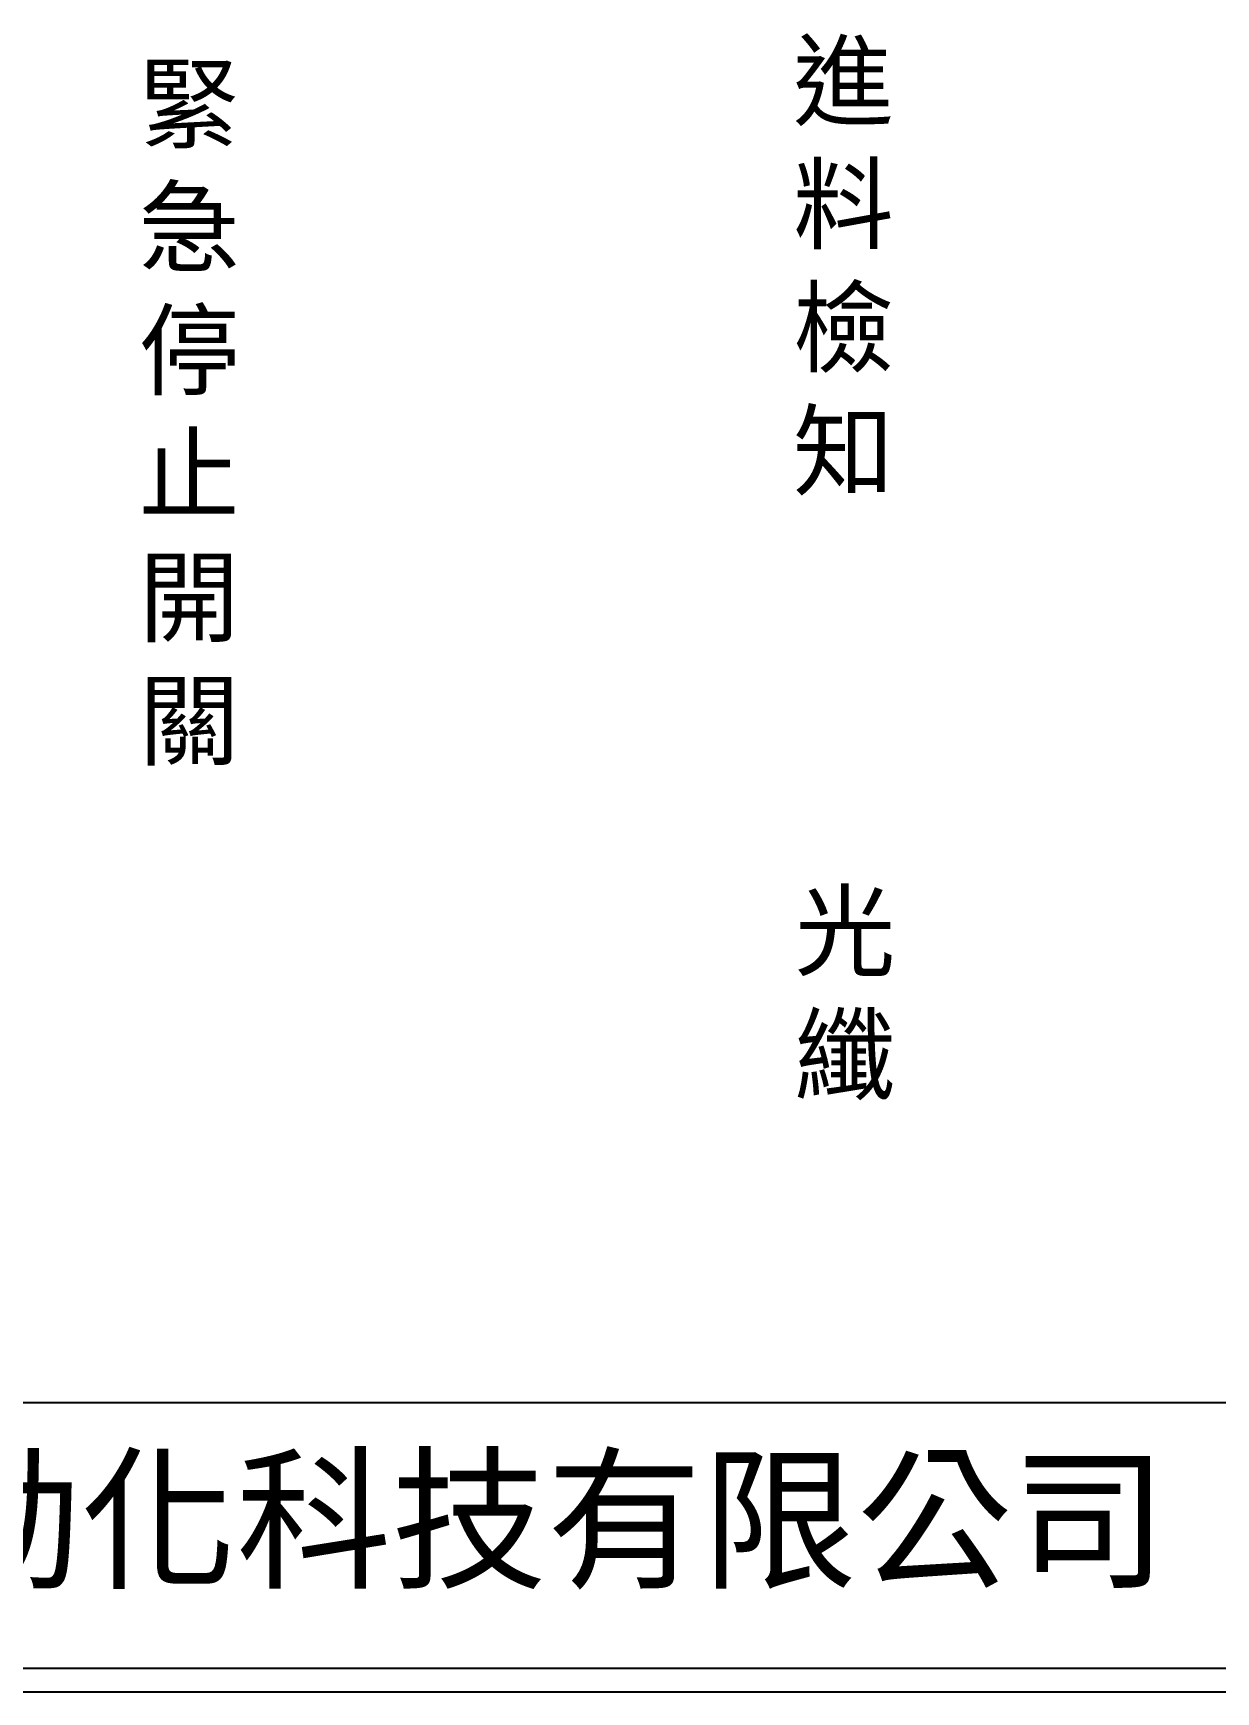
# Model space of a CAD drawing. Extents: x 275 to 562, y 265 to 469.
# Drawn here: x 343.7 to 406.1, y 264.9 to 352.4 of the extents above; entities that cross this region are included whole.
import ezdxf

# ---------------------------------------------------------------- set-up
doc = ezdxf.new("R2010")
doc.units = 0
doc.layers.add('圖框層', color=7, linetype='CONTINUOUS')
doc.layers.add('標尺寸層', color=3, linetype='CONTINUOUS')
doc.styles.add('CNS', font='romanc.shx', dxfattribs={"bigfont": 'chineset.shx'})
doc.styles.add('STSL', font='kaiu.ttf')

msp = doc.modelspace()

# ---------------------------------------------------------------- linework, layer by layer
at = {"layer": '圖框層', "color": 7}
for p, q in [((276.148, 280.195), (560.648, 280.195)), ((276.148, 266.195), (560.648, 266.195)), ((274.898, 264.945), (561.898, 264.945))]:
    msp.add_line(p, q, dxfattribs=at)

# ---------------------------------------------------------------- texts
at = {"layer": '圖框層', "color": 7, "style": 'STSL'}
msp.add_text('泓陞自動化科技有限公司', height=6, dxfattribs=at).set_placement((313.501, 271.022))
at = {"layer": '標尺寸層', "color": 7, "char_height": 3.9, "width": 4.96081, "style": 'CNS'}
for s, insert, attachment_point in [('{\\fDFKai-SB|b0|i0|c136|p65;進料檢知}', (386.441, 339.907), 5), ('{\\fDFKai-SB|b0|i0|c136|p65;緊急停止開關}', (349.277, 350.609), 1), ('{\\fDFKai-SB|b0|i0|c136|p65;光纖}', (386.533, 301.561), 5)]:
    msp.add_mtext(s, dxfattribs=dict(at, insert=insert, attachment_point=attachment_point))

doc.saveas('drawing.dxf')
